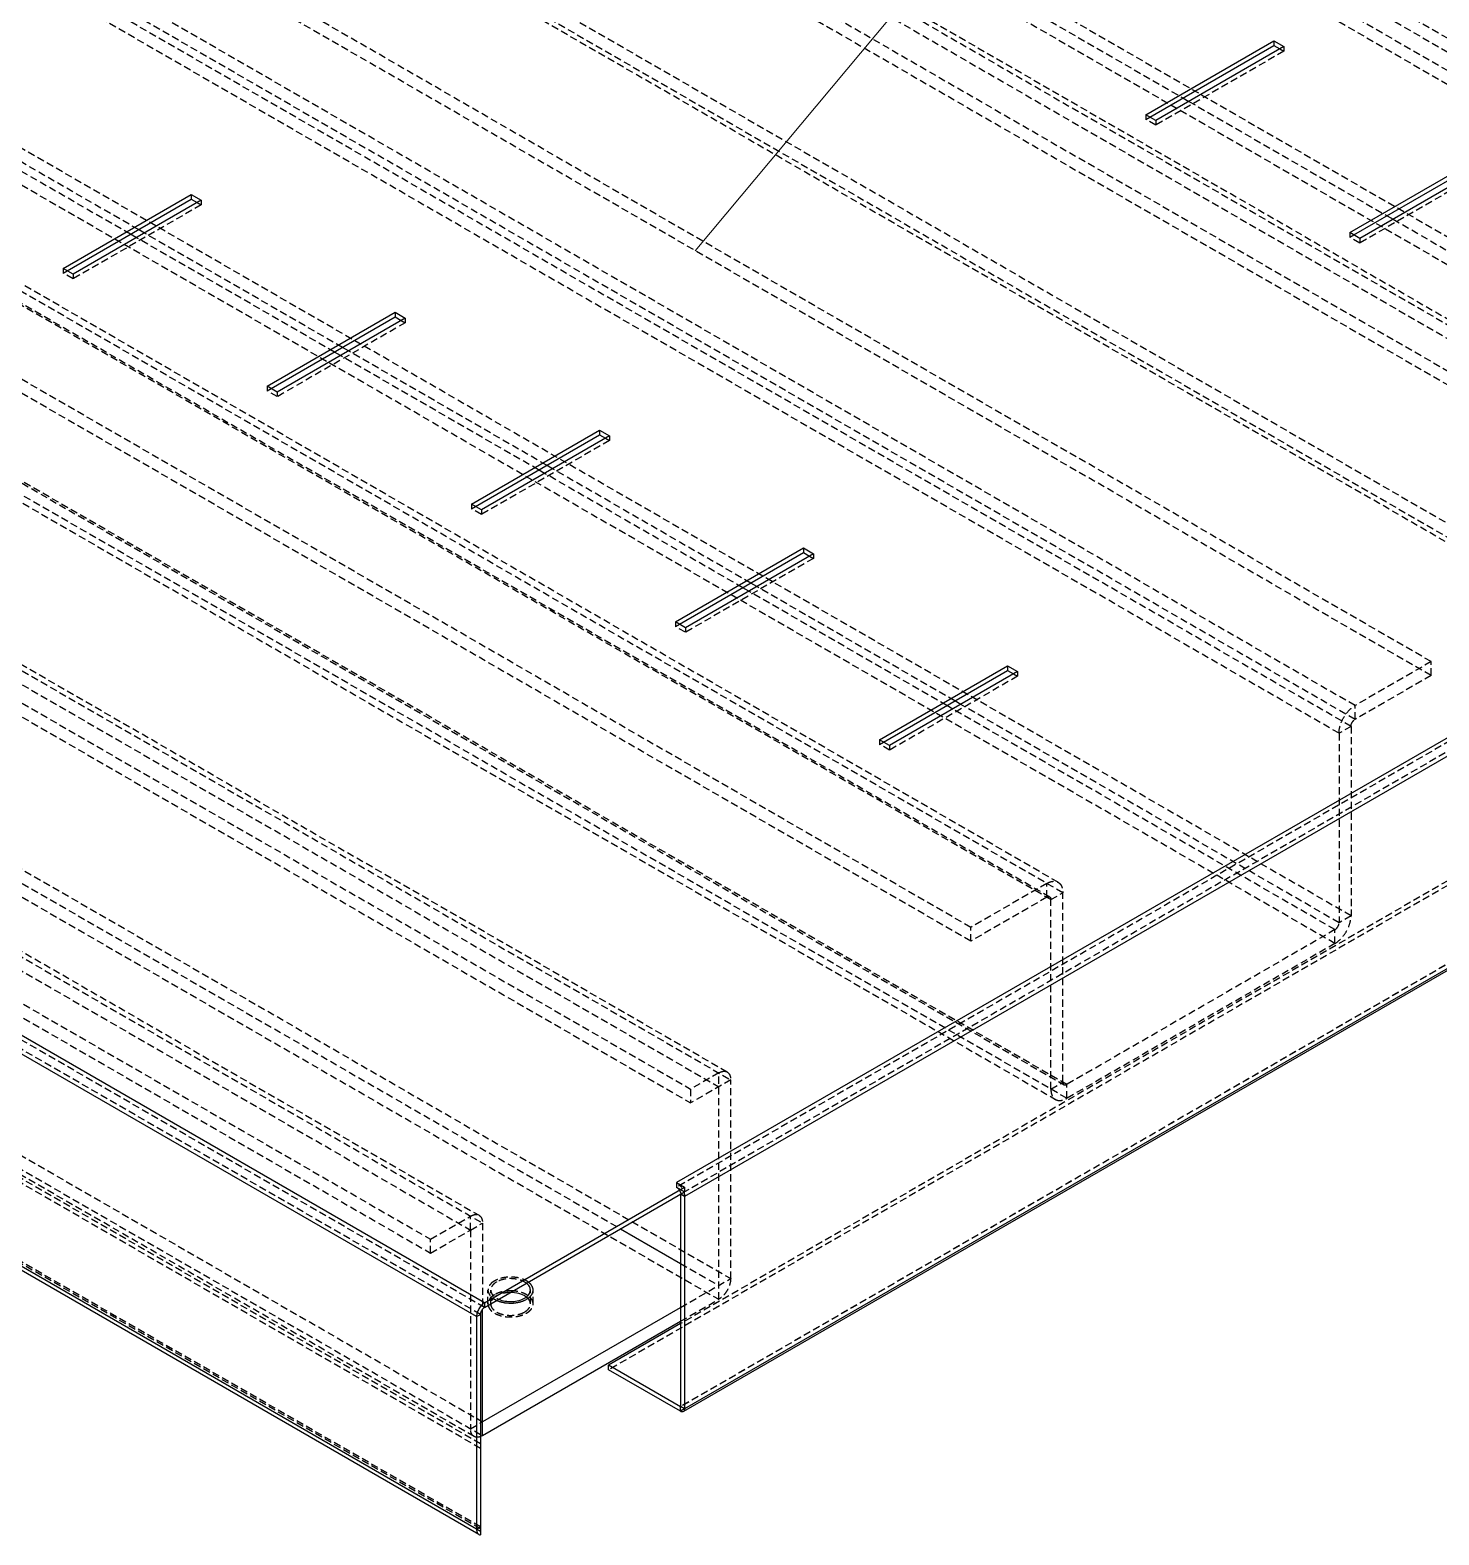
# Model space of a CAD drawing. Header units: millimetres. Extents: x 10653 to 40244, y 19163 to 29561.
# Drawn here: x 20471.8 to 20720.7, y 22932 to 23197.9 of the extents above; entities that cross this region are included whole.
import ezdxf

# ---------------------------------------------------------------- set-up
doc = ezdxf.new("R2010")
doc.units = ezdxf.units.MM
doc.linetypes.add('HIDDEN', pattern=[1.905, 1.27, -0.635])
doc.layers.add('02___PRT_ALL_AXES', color=7, linetype='Continuous')
doc.layers.add('DEFAULT_2', color=8, linetype='HIDDEN')
doc.layers.add('dim', color=2, linetype='Continuous', lineweight=9)

msp = doc.modelspace()

# ---------------------------------------------------------------- linework, layer by layer
at = {"color": 3, "linetype": 'Continuous'}
for p, q in [((20668.879, 23182.975), (20691.506, 23196.039)), ((20693.274, 23195.018), (20670.647, 23181.955)), ((20691.506, 23196.039), (20693.274, 23195.018)), ((20670.647, 23181.955), (20668.879, 23182.975)), ((20704.942, 23162.155), (20727.569, 23175.219)), ((20729.337, 23174.198), (20706.709, 23161.134)), ((20477.607, 23155.827), (20500.234, 23168.89)), ((20502.002, 23167.87), (20479.375, 23154.806)), ((20500.234, 23168.89), (20502.002, 23167.87)), ((20706.709, 23161.134), (20704.942, 23162.155)), ((20552.066, 22973.057), (20235.281, 23155.949)), ((20479.375, 23154.806), (20477.607, 23155.827)), ((20550.652, 22970.607), (20233.867, 23153.499)), ((20513.669, 23135.006), (20536.297, 23148.07)), ((20538.064, 23147.05), (20515.437, 23133.986)), ((20536.297, 23148.07), (20538.064, 23147.05)), ((20515.437, 23133.986), (20513.669, 23135.006)), ((20549.732, 23114.186), (20572.359, 23127.25)), ((20574.127, 23126.229), (20551.5, 23113.165)), ((20572.359, 23127.25), (20574.127, 23126.229)), ((20810.159, 23123.699), (20586.007, 22994.285)), ((20811.574, 23121.249), (20587.422, 22991.836)), ((20550.652, 22933.048), (20233.867, 23115.94)), ((20551.066, 22932.133), (20234.281, 23115.024)), ((20551.5, 23113.165), (20549.732, 23114.186)), ((20585.795, 23093.366), (20608.422, 23106.43)), ((20608.422, 23106.43), (20610.19, 23105.409)), ((20610.19, 23105.409), (20587.562, 23092.345)), ((20587.562, 23092.345), (20585.795, 23093.366)), ((20621.857, 23072.546), (20644.484, 23085.609)), ((20644.484, 23085.609), (20646.252, 23084.589)), ((20811.361, 23083.241), (20587.209, 22953.828)), ((20811.574, 23083.711), (20587.422, 22954.297)), ((20646.252, 23084.589), (20623.625, 23071.525)), ((20623.625, 23071.525), (20621.857, 23072.546)), ((20552.066, 22973.057), (20587.422, 22993.469)), ((20586.007, 22994.285), (20587.422, 22993.469)), ((20587.422, 22991.836), (20587.422, 22954.297)), ((20550.652, 22970.607), (20550.652, 22933.048)), ((20551.713, 22949.582), (20586.715, 22969.79)), ((20586.697, 22953.879), (20573.987, 22961.217))]:
    msp.add_line(p, q, dxfattribs=at)
at = {"color": 7, "linetype": 'Continuous'}
for p, q in [((20669.586, 23182.567), (20691.506, 23195.223)), ((20691.506, 23196.039), (20691.506, 23195.223)), ((20691.506, 23195.223), (20692.567, 23194.61)), ((20675.454, 23185.955), (20676.515, 23185.343)), ((20705.649, 23161.747), (20727.569, 23174.402)), ((20478.314, 23155.418), (20500.234, 23168.074)), ((20500.234, 23168.89), (20500.234, 23168.074)), ((20500.234, 23168.074), (20501.295, 23167.462)), ((20711.517, 23165.135), (20712.577, 23164.522)), ((20491.96, 23162.072), (20490.899, 23162.685)), ((20490.546, 23161.256), (20489.485, 23161.868)), ((20514.376, 23134.598), (20536.297, 23147.254)), ((20536.297, 23148.07), (20536.297, 23147.254)), ((20536.297, 23147.254), (20537.357, 23146.641)), ((20526.609, 23140.436), (20525.548, 23141.048)), ((20528.023, 23141.252), (20526.962, 23141.864)), ((20550.439, 23113.778), (20572.359, 23126.433)), ((20572.359, 23127.25), (20572.359, 23126.433)), ((20572.359, 23126.433), (20573.42, 23125.821)), ((20562.671, 23119.615), (20561.61, 23120.228)), ((20564.085, 23120.432), (20563.025, 23121.044)), ((20608.422, 23106.43), (20608.422, 23105.613)), ((20586.502, 23092.958), (20608.422, 23105.613)), ((20608.422, 23105.613), (20609.483, 23105.001)), ((20598.734, 23098.795), (20597.673, 23099.407)), ((20600.148, 23099.611), (20599.087, 23100.224)), ((20644.484, 23085.609), (20644.484, 23084.793)), ((20622.564, 23072.137), (20644.484, 23084.793)), ((20644.484, 23084.793), (20645.545, 23084.18)), ((20634.796, 23077.975), (20633.736, 23078.587)), ((20636.211, 23078.791), (20635.15, 23079.404)), ((20552.066, 22972.24), (20587.422, 22992.652)), ((20587.422, 22991.836), (20586.715, 22992.244)), ((20586.715, 22992.244), (20586.715, 22954.705)), ((20587.42, 22991.926), (20586.755, 22992.268)), ((20587.422, 22993.469), (20587.422, 22992.652)), ((20576.107, 22986.12), (20586.715, 22979.996)), ((20550.652, 22970.607), (20551.359, 22971.015)), ((20551.359, 22951.827), (20586.715, 22972.24)), ((20551.359, 22971.015), (20551.359, 22932.042)), ((20551.713, 22949.582), (20551.713, 22971.921)), ((20552.066, 22973.057), (20552.066, 22972.24)), ((20586.715, 22969.382), (20573.987, 22962.033)), ((20586.697, 22954.695), (20573.987, 22962.033)), ((20573.987, 22961.217), (20573.987, 22962.033)), ((20586.715, 22954.705), (20586.697, 22954.695)), ((20586.697, 22953.879), (20586.697, 22954.695)), ((20587.422, 22954.297), (20586.715, 22954.705)), ((20550.652, 22933.048), (20551.359, 22933.456))]:
    msp.add_line(p, q, dxfattribs=at)
at = {"color": 3, "linetype": 'Continuous'}
msp.add_arc((20585.459, 22991.835), 1.963, 0.01748, 2.6409, dxfattribs=at)
for points, knots in [([(20587.297, 22992.577), (20587.315, 22992.521), (20587.376, 22992.309), (20587.412, 22992.089), (20587.42, 22991.926)], [0, 0, 0, 0, 0.2621387, 1, 1, 1, 1]), ([(20552.066, 22973.057), (20551.866, 22972.941), (20551.486, 22972.621), (20551.042, 22972.015), (20550.739, 22971.328), (20550.652, 22970.839), (20550.652, 22970.607)], [0, 0, 0, 0, 0.2372239, 0.4999984, 0.7627738, 1, 1, 1, 1]), ([(20587.209, 22953.828), (20587.14, 22953.788), (20586.951, 22953.759), (20586.782, 22953.83), (20586.697, 22953.879)], [0, 0, 0, 0, 0.4492166, 1, 1, 1, 1]), ([(20587.422, 22954.297), (20587.422, 22954.199), (20587.398, 22954.017), (20587.278, 22953.868), (20587.209, 22953.828)], [0, 0, 0, 0, 0.5507849, 1, 1, 1, 1]), ([(20551.713, 22949.582), (20551.683, 22949.565), (20551.568, 22949.501), (20551.448, 22949.446), (20551.357, 22949.411)], [0, 0, 0, 0, 0.2581673, 1, 1, 1, 1]), ([(20550.652, 22933.048), (20550.652, 22932.857), (20550.693, 22932.576), (20550.877, 22932.274), (20551.001, 22932.17), (20551.067, 22932.132)], [0, 0, 0, 0, 0.547693, 0.7815772, 1, 1, 1, 1]), ([(20551.067, 22932.132), (20551.133, 22932.094), (20551.231, 22932.059), (20551.333, 22932.044), (20551.359, 22932.042)], [0, 0, 0, 0, 0.7425091, 1, 1, 1, 1])]:
    msp.add_open_spline(points, degree=3, knots=knots, dxfattribs=at)
at = {"color": 2, "linetype": 'Continuous'}
for points, knots in [([(20559.491, 22973.668), (20559.566, 22973.722), (20559.679, 22973.803), (20559.832, 22973.91), (20559.924, 22973.978), (20560.005, 22974.03), (20560.058, 22974.092), (20560.128, 22974.168), (20560.21, 22974.261), (20560.279, 22974.338), (20560.333, 22974.399), (20560.392, 22974.46), (20560.426, 22974.545), (20560.476, 22974.644), (20560.524, 22974.745), (20560.564, 22974.828), (20560.592, 22974.886), (20560.609, 22974.92), (20560.609, 22974.954), (20560.616, 22974.997), (20560.623, 22975.067), (20560.633, 22975.153), (20560.642, 22975.239), (20560.651, 22975.308), (20560.654, 22975.352), (20560.661, 22975.386), (20560.651, 22975.42), (20560.637, 22975.48), (20560.616, 22975.566), (20560.591, 22975.669), (20560.564, 22975.772), (20560.549, 22975.858), (20560.503, 22975.923), (20560.464, 22975.988), (20560.412, 22976.069), (20560.361, 22976.151), (20560.321, 22976.216), (20560.289, 22976.264), (20560.267, 22976.306), (20560.232, 22976.335), (20560.185, 22976.38), (20560.112, 22976.448), (20559.983, 22976.568), (20559.886, 22976.658), (20559.822, 22976.718)], [0, 0, 0, 0, 0.0625, 0.09375, 0.125, 0.140625, 0.15625, 0.1875, 0.21875, 0.25, 0.265625, 0.28125, 0.3125, 0.34375, 0.375, 0.40625, 0.421875, 0.4296875, 0.4375, 0.453125, 0.46875, 0.5, 0.53125, 0.546875, 0.5625, 0.5703125, 0.578125, 0.59375, 0.625, 0.65625, 0.6875, 0.71875, 0.734375, 0.75, 0.78125, 0.8125, 0.828125, 0.84375, 0.859375, 0.8671875, 0.875, 0.90625, 0.9375, 1, 1, 1, 1]), ([(20554.209, 22973.477), (20554.311, 22973.441), (20554.464, 22973.386), (20554.667, 22973.312), (20554.795, 22973.268), (20554.894, 22973.228), (20555.008, 22973.205), (20555.148, 22973.175), (20555.317, 22973.139), (20555.458, 22973.109), (20555.571, 22973.086), (20555.682, 22973.06), (20555.832, 22973.051), (20556.01, 22973.034), (20556.247, 22973.016), (20556.484, 22972.989), (20556.724, 22973.003), (20556.903, 22973.008), (20557.083, 22973.016), (20557.324, 22973.018), (20557.553, 22973.062), (20557.785, 22973.096), (20557.958, 22973.125), (20558.105, 22973.144), (20558.21, 22973.179), (20558.317, 22973.209), (20558.45, 22973.249), (20558.611, 22973.296), (20558.743, 22973.336), (20558.851, 22973.366), (20558.943, 22973.414), (20559.064, 22973.468), (20559.253, 22973.557), (20559.396, 22973.624), (20559.491, 22973.668)], [0, 0, 0, 0, 0.0625, 0.09375, 0.125, 0.140625, 0.15625, 0.1875, 0.21875, 0.25, 0.265625, 0.28125, 0.3125, 0.34375, 0.375, 0.4375, 0.46875, 0.5, 0.53125, 0.5625, 0.625, 0.65625, 0.6875, 0.71875, 0.734375, 0.75, 0.78125, 0.8125, 0.84375, 0.859375, 0.875, 0.90625, 0.9375, 1, 1, 1, 1])]:
    msp.add_open_spline(points, degree=3, knots=knots, dxfattribs=at)
at = {"color": 7, "linetype": 'Continuous'}
for points, knots in [([(20552.066, 22972.24), (20551.857, 22972.119), (20551.525, 22971.736), (20551.359, 22971.258), (20551.359, 22971.015)], [0, 0, 0, 0, 0.4999983, 1, 1, 1, 1]), ([(20586.708, 22954.693), (20586.706, 22954.693), (20586.702, 22954.693), (20586.699, 22954.694), (20586.697, 22954.695)], [0, 0, 0, 0, 0.459985, 1, 1, 1, 1]), ([(20586.715, 22954.705), (20586.715, 22954.703), (20586.714, 22954.698), (20586.71, 22954.694), (20586.708, 22954.693)], [0, 0, 0, 0, 0.5494181, 1, 1, 1, 1])]:
    msp.add_open_spline(points, degree=3, knots=knots, dxfattribs=at)
at = {"layer": '02___PRT_ALL_AXES', "color": 8, "linetype": 'HIDDEN'}
for p, q in [((20553.162, 22972.852), (20553.162, 22975.301)), ((20560.162, 22972.852), (20560.162, 22975.301))]:
    msp.add_line(p, q, dxfattribs=at)
at = {"layer": '02___PRT_ALL_AXES', "color": 3, "linetype": 'Continuous'}
msp.add_arc((20557.782, 22971.879), 2.756, 53.01938, 55.03857, dxfattribs=at)
at = {"layer": '02___PRT_ALL_AXES', "color": 8, "linetype": 'HIDDEN'}
for centre, radius, start, end in [((20558.186, 22972.355), 2.131, 43.97964, 45.71831), ((20554.329, 22972.852), 1.167, 178.9384, 179.99529)]:
    msp.add_arc(centre, radius, start, end, dxfattribs=at)
for points, knots in [([(20554.187, 22976.73), (20554.034, 22976.641), (20553.755, 22976.45), (20553.422, 22976.1), (20553.212, 22975.713), (20553.162, 22975.435), (20553.162, 22975.301)], [0, 0, 0, 0, 0.2898034, 0.5490453, 0.7822298, 1, 1, 1, 1]), ([(20559.466, 22976.511), (20559.134, 22976.767), (20558.295, 22977.154), (20556.906, 22977.375), (20555.477, 22977.264), (20554.573, 22976.953), (20554.187, 22976.73)], [0, 0, 0, 0, 0.2277958, 0.4901947, 0.7580323, 1, 1, 1, 1]), ([(20553.162, 22975.301), (20553.162, 22975.143), (20553.233, 22974.809), (20553.53, 22974.36), (20553.987, 22973.971), (20554.362, 22973.771), (20554.567, 22973.683)], [0, 0, 0, 0, 0.2101076, 0.4403455, 0.7027647, 1, 1, 1, 1]), ([(20554.187, 22974.281), (20554.036, 22974.193), (20553.76, 22974.004), (20553.43, 22973.659), (20553.218, 22973.279), (20553.165, 22973.005), (20553.163, 22972.873)], [0, 0, 0, 0, 0.2894451, 0.5487781, 0.7822494, 1, 1, 1, 1]), ([(20556.616, 22974.872), (20556.175, 22974.869), (20555.334, 22974.773), (20554.533, 22974.48), (20554.187, 22974.281)], [0, 0, 0, 0, 0.525554, 1, 1, 1, 1]), ([(20559.674, 22973.881), (20559.656, 22973.898), (20559.582, 22973.969), (20559.502, 22974.034), (20559.44, 22974.081)], [0, 0, 0, 0, 0.2436951, 1, 1, 1, 1]), ([(20560.162, 22972.851), (20560.162, 22973.025), (20560.076, 22973.394), (20559.854, 22973.696), (20559.72, 22973.835)], [0, 0, 0, 0, 0.4734355, 1, 1, 1, 1]), ([(20553.162, 22972.852), (20553.162, 22972.65), (20553.284, 22972.213), (20553.76, 22971.672), (20554.463, 22971.243), (20555.34, 22970.95), (20556.324, 22970.812), (20557.335, 22970.84), (20558.291, 22971.031), (20558.878, 22971.273), (20559.137, 22971.423)], [0, 0, 0, 0, 0.0869325, 0.1864008, 0.3037901, 0.4376061, 0.5821105, 0.7294286, 0.8711741, 1, 1, 1, 1]), ([(20559.137, 22971.423), (20559.291, 22971.512), (20559.569, 22971.703), (20559.902, 22972.053), (20560.113, 22972.44), (20560.162, 22972.718), (20560.162, 22972.851)], [0, 0, 0, 0, 0.2898034, 0.5490453, 0.7822298, 1, 1, 1, 1])]:
    msp.add_open_spline(points, degree=3, knots=knots, dxfattribs=at)
at = {"layer": '02___PRT_ALL_AXES', "color": 7, "linetype": 'Continuous'}
for points, knots in [([(20560.162, 22975.301), (20560.162, 22975.522), (20560.014, 22976.003), (20559.67, 22976.354), (20559.466, 22976.511)], [0, 0, 0, 0, 0.4617, 1, 1, 1, 1]), ([(20554.567, 22973.683), (20554.921, 22973.53), (20555.699, 22973.316), (20556.908, 22973.245), (20558.088, 22973.411), (20558.82, 22973.689), (20559.137, 22973.872)], [0, 0, 0, 0, 0.2455542, 0.5083038, 0.7666038, 1, 1, 1, 1]), ([(20559.137, 22973.872), (20559.291, 22973.961), (20559.569, 22974.153), (20559.902, 22974.503), (20560.113, 22974.89), (20560.162, 22975.168), (20560.162, 22975.301)], [0, 0, 0, 0, 0.2898034, 0.5490453, 0.7822298, 1, 1, 1, 1])]:
    msp.add_open_spline(points, degree=3, knots=knots, dxfattribs=at)
at = {"layer": '02___PRT_ALL_AXES', "color": 3, "linetype": 'Continuous'}
msp.add_open_spline([(20559.362, 22974.138), (20558.994, 22974.395), (20558.087, 22974.766), (20557.126, 22974.876), (20556.616, 22974.872)], degree=3, knots=[0, 0, 0, 0, 0.4679624, 1, 1, 1, 1], dxfattribs=at)
at = {"layer": 'DEFAULT_2', "color": 8, "linetype": 'HIDDEN'}
for p, q in [((20529.79, 23307.611), (20818.291, 23141.049)), ((20524.84, 23304.754), (20811.22, 23139.416)), ((20529.79, 23305.162), (20816.17, 23139.824)), ((20524.84, 23302.304), (20811.22, 23136.967)), ((20485.95, 23282.3), (20774.45, 23115.738)), ((20487.45, 23282.449), (20773.829, 23117.111)), ((20485.95, 23279.851), (20772.329, 23114.513)), ((20478.879, 23278.218), (20765.258, 23112.88)), ((20478.879, 23275.768), (20765.258, 23110.431)), ((20531.911, 23271.277), (20818.291, 23105.939)), ((20529.79, 23267.603), (20816.17, 23102.265)), ((20719.296, 23086.344), (20432.917, 23251.682)), ((20719.296, 23083.895), (20432.917, 23249.232)), ((20485.95, 23244.741), (20774.45, 23078.179)), ((20488.071, 23245.966), (20774.45, 23080.628)), ((20705.861, 23078.588), (20419.482, 23243.925)), ((20772.95, 23078.03), (20486.571, 23243.368)), ((20705.154, 23074.913), (20418.775, 23240.251)), ((20705.861, 23076.138), (20419.482, 23241.476)), ((20703.033, 23073.689), (20416.654, 23239.026)), ((20654.243, 23045.52), (20365.035, 23212.49)), ((20651.914, 23044.753), (20365.535, 23210.09)), ((20653.414, 23047.351), (20367.035, 23212.689)), ((20652.121, 23044.295), (20365.035, 23210.041)), ((20705.154, 23041.437), (20418.775, 23206.774)), ((20640.452, 23206.163), (20675.454, 23185.955)), ((20637.979, 23039.396), (20351.6, 23204.734)), ((20637.979, 23036.947), (20351.6, 23202.284)), ((20702.326, 23036.538), (20415.946, 23201.875)), ((20693.274, 23194.202), (20670.647, 23181.138)), ((20692.567, 23194.61), (20693.274, 23194.202)), ((20693.274, 23195.018), (20693.274, 23194.202)), ((20676.515, 23185.343), (20711.517, 23165.135)), ((20489.485, 23161.868), (20454.483, 23182.076)), ((20490.899, 23162.685), (20455.898, 23182.893)), ((20668.879, 23182.975), (20668.879, 23182.159)), ((20668.879, 23182.159), (20669.586, 23182.567)), ((20670.647, 23181.138), (20668.879, 23182.159)), ((20670.647, 23181.955), (20670.647, 23181.138)), ((20307.052, 23179.014), (20595.553, 23012.452)), ((20594.932, 23013.825), (20308.552, 23179.163)), ((20302.103, 23176.157), (20588.482, 23010.819)), ((20307.052, 23176.565), (20593.432, 23011.227)), ((20654.95, 23009.186), (20365.742, 23176.156)), ((20654.95, 23011.635), (20367.863, 23177.381)), ((20368.07, 23176.923), (20654.45, 23011.585)), ((20302.103, 23173.707), (20588.482, 23008.37)), ((20366.571, 23174.325), (20652.95, 23008.987)), ((20729.337, 23173.382), (20706.709, 23160.318)), ((20502.002, 23167.87), (20502.002, 23167.053)), ((20502.002, 23167.053), (20479.375, 23153.99)), ((20501.295, 23167.462), (20502.002, 23167.053)), ((20712.577, 23164.522), (20747.579, 23144.314)), ((20525.548, 23141.048), (20490.546, 23161.256)), ((20526.962, 23141.864), (20491.96, 23162.072)), ((20704.942, 23162.155), (20704.942, 23161.338)), ((20704.942, 23161.338), (20705.649, 23161.747)), ((20706.709, 23160.318), (20704.942, 23161.338)), ((20706.709, 23161.134), (20706.709, 23160.318)), ((20552.066, 22972.24), (20235.281, 23155.132)), ((20477.607, 23155.827), (20477.607, 23155.01)), ((20477.607, 23155.01), (20478.314, 23155.418)), ((20479.375, 23153.99), (20477.607, 23155.01)), ((20479.375, 23154.806), (20479.375, 23153.99)), ((20551.359, 22971.015), (20234.574, 23153.907)), ((20263.212, 23153.703), (20551.713, 22987.141)), ((20264.712, 23153.852), (20551.091, 22988.514)), ((20256.141, 23149.621), (20542.52, 22984.283)), ((20263.212, 23151.254), (20549.591, 22985.916)), ((20256.141, 23147.171), (20542.52, 22981.834)), ((20537.357, 23146.641), (20538.064, 23146.233)), ((20538.064, 23147.05), (20538.064, 23146.233)), ((20538.064, 23146.233), (20515.437, 23133.169)), ((20307.052, 23141.455), (20576.107, 22986.12)), ((20309.174, 23142.68), (20595.553, 22977.343)), ((20563.025, 23121.044), (20528.023, 23141.252)), ((20307.052, 23139.006), (20593.432, 22973.668)), ((20561.61, 23120.228), (20526.609, 23140.436)), ((20513.669, 23135.006), (20513.669, 23134.19)), ((20513.669, 23134.19), (20514.376, 23134.598)), ((20515.437, 23133.169), (20513.669, 23134.19)), ((20515.437, 23133.986), (20515.437, 23133.169)), ((20574.127, 23125.413), (20551.5, 23112.349)), ((20573.42, 23125.821), (20574.127, 23125.413)), ((20574.127, 23126.229), (20574.127, 23125.413)), ((20810.159, 23122.882), (20586.007, 22993.469)), ((20599.087, 23100.224), (20564.085, 23120.432)), ((20810.866, 23121.658), (20587.422, 22992.652)), ((20265.333, 23117.369), (20551.713, 22952.031)), ((20597.673, 23099.407), (20562.671, 23119.615)), ((20551.359, 22933.456), (20234.574, 23116.348)), ((20551.357, 22933.119), (20234.781, 23115.89)), ((20551.359, 22948.153), (20261.444, 23115.532)), ((20551.359, 22947.337), (20261.444, 23114.715)), ((20263.212, 23116.144), (20551.713, 22949.582)), ((20550.213, 22949.433), (20263.833, 23114.771)), ((20549.732, 23114.186), (20549.732, 23113.37)), ((20549.732, 23113.37), (20550.439, 23113.778)), ((20551.5, 23112.349), (20549.732, 23113.37)), ((20551.5, 23113.165), (20551.5, 23112.349)), ((20610.19, 23104.593), (20587.562, 23091.529)), ((20609.483, 23105.001), (20610.19, 23104.593)), ((20610.19, 23105.409), (20610.19, 23104.593)), ((20633.736, 23078.587), (20598.734, 23098.795)), ((20635.15, 23079.404), (20600.148, 23099.611)), ((20585.795, 23093.366), (20585.795, 23092.549)), ((20798.138, 23090.63), (20573.987, 22961.217)), ((20585.795, 23092.549), (20586.502, 23092.958)), ((20587.562, 23091.529), (20585.795, 23092.549)), ((20798.138, 23091.447), (20586.715, 22969.382)), ((20587.562, 23092.345), (20587.562, 23091.529)), ((20719.296, 23086.344), (20705.861, 23078.588)), ((20719.296, 23083.895), (20719.296, 23086.344)), ((20810.861, 23084.107), (20586.709, 22954.694)), ((20810.866, 23084.119), (20586.715, 22954.705)), ((20646.252, 23083.772), (20623.625, 23070.708)), ((20645.545, 23084.18), (20646.252, 23083.772)), ((20646.252, 23084.589), (20646.252, 23083.772)), ((20719.296, 23083.895), (20705.861, 23076.138)), ((20702.326, 23038.987), (20634.796, 23077.975)), ((20703.033, 23040.212), (20636.211, 23078.791)), ((20705.861, 23076.138), (20705.861, 23078.588)), ((20705.154, 23074.913), (20703.033, 23073.689)), ((20705.154, 23074.913), (20705.154, 23041.437)), ((20621.857, 23072.546), (20621.857, 23071.729)), ((20621.857, 23071.729), (20622.564, 23072.137)), ((20703.033, 23073.689), (20703.033, 23040.212)), ((20623.625, 23070.708), (20621.857, 23071.729)), ((20623.625, 23071.525), (20623.625, 23070.708)), ((20651.414, 23047.153), (20637.979, 23039.396)), ((20651.414, 23044.703), (20651.414, 23047.153)), ((20652.121, 23044.295), (20654.243, 23045.52)), ((20654.243, 23012.043), (20654.243, 23045.52)), ((20651.414, 23044.703), (20637.979, 23036.947)), ((20652.121, 23010.819), (20652.121, 23044.295)), ((20705.154, 23041.437), (20703.033, 23040.212)), ((20637.979, 23036.947), (20637.979, 23039.396)), ((20702.326, 23038.987), (20654.95, 23011.635)), ((20702.326, 23036.538), (20702.326, 23038.987)), ((20702.326, 23036.538), (20654.95, 23009.186)), ((20593.432, 23013.677), (20588.482, 23010.819)), ((20593.432, 22973.668), (20593.432, 23013.677)), ((20595.553, 23012.452), (20588.482, 23008.37)), ((20588.482, 23010.819), (20588.482, 23008.37)), ((20595.553, 22977.343), (20595.553, 23012.452)), ((20652.121, 23010.819), (20654.243, 23012.043)), ((20654.95, 23009.186), (20654.95, 23011.635)), ((20586.007, 22994.285), (20586.007, 22993.469)), ((20586.007, 22993.469), (20587.422, 22992.652)), ((20586.755, 22992.268), (20586.713, 22992.289)), ((20542.52, 22984.283), (20549.591, 22988.366)), ((20549.591, 22985.916), (20549.591, 22988.366)), ((20549.591, 22985.916), (20551.713, 22987.141)), ((20551.713, 22987.141), (20551.713, 22971.921)), ((20542.52, 22981.834), (20549.591, 22985.916)), ((20542.52, 22981.834), (20542.52, 22984.283)), ((20549.591, 22985.916), (20549.591, 22950.807)), ((20586.715, 22979.996), (20593.432, 22976.118)), ((20586.715, 22972.24), (20595.553, 22977.343)), ((20552.662, 22972.852), (20552.662, 22975.301)), ((20560.662, 22972.852), (20560.662, 22975.301)), ((20586.715, 22969.79), (20593.432, 22973.668)), ((20587.422, 22954.297), (20586.697, 22953.879)), ((20549.591, 22950.807), (20551.359, 22951.827)), ((20551.359, 22932.64), (20550.652, 22933.048))]:
    msp.add_line(p, q, dxfattribs=at)
for centre, radius, start, end in [((20585.733, 22992.244), 0.981, 0.01748, 2.6409), ((20584.325, 22991.632), 3.119, 18.31856, 19.93526), ((20584.384, 22991.651), 3.057, 17.62263, 18.31571)]:
    msp.add_arc(centre, radius, start, end, dxfattribs=at)
for points, knots in [([(20703.033, 23073.689), (20703.033, 23074.152), (20703.207, 23075.13), (20703.813, 23076.504), (20704.7, 23077.716), (20705.46, 23078.356), (20705.861, 23078.588)], [0, 0, 0, 0, 0.2372262, 0.5000016, 0.7627761, 1, 1, 1, 1]), ([(20705.154, 23074.913), (20705.154, 23075.156), (20705.32, 23075.634), (20705.652, 23076.017), (20705.861, 23076.138)], [0, 0, 0, 0, 0.5000017, 1, 1, 1, 1]), ([(20651.414, 23047.153), (20651.59, 23047.254), (20651.939, 23047.42), (20652.476, 23047.55), (20652.979, 23047.537), (20653.282, 23047.427), (20653.414, 23047.351)], [0, 0, 0, 0, 0.2897714, 0.5490631, 0.7822224, 1, 1, 1, 1]), ([(20653.414, 23047.351), (20653.546, 23047.275), (20653.793, 23047.067), (20654.056, 23046.638), (20654.212, 23046.108), (20654.243, 23045.723), (20654.243, 23045.52)], [0, 0, 0, 0, 0.2177762, 0.4509349, 0.7102272, 1, 1, 1, 1]), ([(20651.414, 23044.703), (20651.497, 23044.751), (20651.662, 23044.82), (20651.847, 23044.792), (20651.914, 23044.753)], [0, 0, 0, 0, 0.5508239, 1, 1, 1, 1]), ([(20651.914, 23044.753), (20651.982, 23044.714), (20652.098, 23044.568), (20652.121, 23044.391), (20652.121, 23044.295)], [0, 0, 0, 0, 0.4491739, 1, 1, 1, 1]), ([(20702.326, 23036.538), (20702.727, 23036.77), (20703.487, 23037.409), (20704.374, 23038.621), (20704.98, 23039.995), (20705.154, 23040.973), (20705.154, 23041.437)], [0, 0, 0, 0, 0.2372239, 0.4999984, 0.7627738, 1, 1, 1, 1]), ([(20702.326, 23038.987), (20702.536, 23039.109), (20702.867, 23039.491), (20703.033, 23039.97), (20703.033, 23040.212)], [0, 0, 0, 0, 0.4999983, 1, 1, 1, 1]), ([(20593.432, 23013.677), (20593.564, 23013.753), (20593.825, 23013.877), (20594.228, 23013.975), (20594.606, 23013.965), (20594.833, 23013.883), (20594.932, 23013.825)], [0, 0, 0, 0, 0.2896998, 0.5490836, 0.7822135, 1, 1, 1, 1]), ([(20594.932, 23013.825), (20595.031, 23013.768), (20595.216, 23013.613), (20595.413, 23013.29), (20595.53, 23012.893), (20595.553, 23012.604), (20595.553, 23012.452)], [0, 0, 0, 0, 0.217785, 0.4509144, 0.7102987, 1, 1, 1, 1]), ([(20652.121, 23010.819), (20652.121, 23010.616), (20652.152, 23010.23), (20652.308, 23009.701), (20652.571, 23009.271), (20652.818, 23009.064), (20652.95, 23008.987)], [0, 0, 0, 0, 0.2897728, 0.5490651, 0.7822238, 1, 1, 1, 1]), ([(20654.243, 23012.043), (20654.243, 23011.948), (20654.266, 23011.77), (20654.382, 23011.624), (20654.45, 23011.585)], [0, 0, 0, 0, 0.5507654, 1, 1, 1, 1]), ([(20654.45, 23011.585), (20654.517, 23011.547), (20654.702, 23011.519), (20654.867, 23011.587), (20654.95, 23011.635)], [0, 0, 0, 0, 0.4492368, 1, 1, 1, 1]), ([(20652.95, 23008.987), (20653.082, 23008.911), (20653.385, 23008.801), (20653.889, 23008.788), (20654.425, 23008.918), (20654.774, 23009.084), (20654.95, 23009.186)], [0, 0, 0, 0, 0.2177776, 0.4509369, 0.7102286, 1, 1, 1, 1]), ([(20586.007, 22994.285), (20586.29, 22994.122), (20586.798, 22993.637), (20587.136, 22993.03), (20587.257, 22992.695)], [0, 0, 0, 0, 0.47807, 1, 1, 1, 1]), ([(20586.007, 22993.469), (20586.21, 22993.352), (20586.535, 22992.984), (20586.703, 22992.526), (20586.713, 22992.289)], [0, 0, 0, 0, 0.4965761, 1, 1, 1, 1]), ([(20549.591, 22988.366), (20549.722, 22988.441), (20549.984, 22988.565), (20550.386, 22988.662), (20550.765, 22988.655), (20550.993, 22988.572), (20551.092, 22988.515)], [0, 0, 0, 0, 0.2881159, 0.5482209, 0.782232, 1, 1, 1, 1]), ([(20551.092, 22988.515), (20551.191, 22988.458), (20551.376, 22988.302), (20551.572, 22987.978), (20551.689, 22987.581), (20551.713, 22987.292), (20551.713, 22987.141)], [0, 0, 0, 0, 0.2177665, 0.4517769, 0.7118826, 1, 1, 1, 1]), ([(20553.834, 22976.934), (20553.79, 22976.903), (20553.702, 22976.84), (20553.571, 22976.747), (20553.461, 22976.668), (20553.384, 22976.614), (20553.341, 22976.582), (20553.305, 22976.56), (20553.284, 22976.531), (20553.251, 22976.495), (20553.196, 22976.431), (20553.115, 22976.34), (20553.036, 22976.249), (20552.979, 22976.185), (20552.948, 22976.148), (20552.92, 22976.122), (20552.91, 22976.091), (20552.891, 22976.052), (20552.86, 22975.983), (20552.815, 22975.884), (20552.771, 22975.785), (20552.738, 22975.716), (20552.722, 22975.676), (20552.704, 22975.647), (20552.706, 22975.616), (20552.701, 22975.576), (20552.697, 22975.506), (20552.688, 22975.405), (20552.681, 22975.305), (20552.674, 22975.235), (20552.673, 22975.194), (20552.666, 22975.164), (20552.679, 22975.134), (20552.689, 22975.094), (20552.711, 22975.023), (20552.739, 22974.922), (20552.769, 22974.821), (20552.789, 22974.751), (20552.802, 22974.711), (20552.807, 22974.68), (20552.83, 22974.652), (20552.855, 22974.614), (20552.902, 22974.547), (20552.967, 22974.452), (20553.033, 22974.357), (20553.078, 22974.291), (20553.105, 22974.253), (20553.121, 22974.223), (20553.154, 22974.199), (20553.193, 22974.165), (20553.263, 22974.105), (20553.361, 22974.02), (20553.46, 22973.936), (20553.529, 22973.876), (20553.569, 22973.843), (20553.596, 22973.816), (20553.637, 22973.796), (20553.687, 22973.767), (20553.777, 22973.718), (20553.904, 22973.647), (20554.056, 22973.562), (20554.158, 22973.505), (20554.209, 22973.477)], [0, 0, 0, 0, 0.03125, 0.0625, 0.09375, 0.109375, 0.1171875, 0.125, 0.1328125, 0.140625, 0.15625, 0.1875, 0.21875, 0.234375, 0.2421875, 0.25, 0.2578125, 0.265625, 0.28125, 0.3125, 0.34375, 0.359375, 0.3671875, 0.375, 0.3828125, 0.390625, 0.40625, 0.4375, 0.46875, 0.484375, 0.4921875, 0.5, 0.5078125, 0.515625, 0.53125, 0.5625, 0.59375, 0.609375, 0.6171875, 0.625, 0.6328125, 0.640625, 0.65625, 0.6875, 0.71875, 0.734375, 0.7421875, 0.75, 0.7578125, 0.765625, 0.78125, 0.8125, 0.84375, 0.859375, 0.8671875, 0.875, 0.8828125, 0.890625, 0.90625, 0.9375, 0.96875, 1, 1, 1, 1]), ([(20559.822, 22976.718), (20559.725, 22976.776), (20559.581, 22976.863), (20559.411, 22976.964), (20559.327, 22977.015), (20559.278, 22977.044), (20559.245, 22977.067), (20559.198, 22977.083), (20559.14, 22977.106), (20559.037, 22977.146), (20558.89, 22977.203), (20558.744, 22977.261), (20558.626, 22977.306), (20558.541, 22977.344), (20558.439, 22977.363), (20558.309, 22977.395), (20558.144, 22977.432), (20557.98, 22977.471), (20557.848, 22977.5), (20557.751, 22977.527), (20557.646, 22977.533), (20557.509, 22977.548), (20557.337, 22977.564), (20557.166, 22977.582), (20557.028, 22977.594), (20556.926, 22977.609), (20556.819, 22977.602), (20556.678, 22977.6), (20556.501, 22977.595), (20556.324, 22977.592), (20556.182, 22977.587), (20556.075, 22977.589), (20555.973, 22977.569), (20555.836, 22977.55), (20555.665, 22977.524), (20555.493, 22977.499), (20555.357, 22977.477), (20555.251, 22977.466), (20555.159, 22977.434), (20555.031, 22977.399), (20554.873, 22977.352), (20554.715, 22977.306), (20554.604, 22977.274), (20554.542, 22977.255), (20554.492, 22977.243), (20554.453, 22977.222), (20554.397, 22977.197), (20554.301, 22977.152), (20554.109, 22977.062), (20553.944, 22976.985), (20553.834, 22976.934)], [0, 0, 0, 0, 0.0625, 0.09375, 0.109375, 0.1171875, 0.125, 0.1328125, 0.140625, 0.15625, 0.1875, 0.21875, 0.234375, 0.25, 0.265625, 0.28125, 0.3125, 0.34375, 0.359375, 0.375, 0.390625, 0.40625, 0.4375, 0.46875, 0.484375, 0.5, 0.515625, 0.53125, 0.5625, 0.59375, 0.609375, 0.625, 0.640625, 0.65625, 0.6875, 0.71875, 0.734375, 0.75, 0.765625, 0.78125, 0.8125, 0.84375, 0.859375, 0.8671875, 0.875, 0.8828125, 0.890625, 0.90625, 0.9375, 1, 1, 1, 1]), ([(20595.553, 22977.343), (20595.553, 22976.995), (20595.423, 22976.261), (20594.968, 22975.231), (20594.303, 22974.322), (20593.733, 22973.842), (20593.432, 22973.668)], [0, 0, 0, 0, 0.2372386, 0.5000016, 0.7627638, 1, 1, 1, 1]), ([(20553.834, 22974.485), (20553.786, 22974.453), (20553.69, 22974.389), (20553.571, 22974.308), (20553.486, 22974.253), (20553.44, 22974.22), (20553.382, 22974.164), (20553.29, 22974.083), (20553.202, 22973.999), (20553.139, 22973.945), (20553.107, 22973.906), (20553.056, 22973.837), (20552.995, 22973.758), (20552.942, 22973.688), (20552.913, 22973.648), (20552.887, 22973.619), (20552.876, 22973.588), (20552.855, 22973.547), (20552.822, 22973.476), (20552.784, 22973.394), (20552.749, 22973.323), (20552.732, 22973.282), (20552.722, 22973.217), (20552.699, 22973.121), (20552.683, 22973.024), (20552.667, 22972.959), (20552.667, 22972.916), (20552.673, 22972.839), (20552.678, 22972.73), (20552.684, 22972.642), (20552.686, 22972.599)], [0, 0, 0, 0, 0.0625, 0.125, 0.15625, 0.171875, 0.1875, 0.25, 0.3125, 0.328125, 0.34375, 0.375, 0.4375, 0.46875, 0.484375, 0.5, 0.515625, 0.53125, 0.5625, 0.625, 0.65625, 0.671875, 0.6875, 0.75, 0.8125, 0.828125, 0.84375, 0.875, 0.9375, 1, 1, 1, 1]), ([(20557.101, 22975.147), (20556.954, 22975.15), (20556.771, 22975.152), (20556.552, 22975.16), (20556.404, 22975.153), (20556.217, 22975.14), (20556.031, 22975.129), (20555.882, 22975.117), (20555.738, 22975.092), (20555.593, 22975.071), (20555.449, 22975.047), (20555.338, 22975.034), (20555.24, 22975.005), (20555.104, 22974.973), (20554.971, 22974.937), (20554.835, 22974.906), (20554.707, 22974.863), (20554.549, 22974.804), (20554.388, 22974.748), (20554.264, 22974.7), (20554.151, 22974.641), (20554.006, 22974.57), (20553.891, 22974.513), (20553.834, 22974.485)], [0, 0, 0, 0, 0.125, 0.15625, 0.1875, 0.25, 0.3125, 0.34375, 0.375, 0.4375, 0.46875, 0.5, 0.53125, 0.5625, 0.625, 0.65625, 0.6875, 0.75, 0.8125, 0.84375, 0.875, 0.9375, 1, 1, 1, 1]), ([(20559.723, 22974.338), (20559.636, 22974.391), (20559.526, 22974.455), (20559.399, 22974.536), (20559.304, 22974.583), (20559.181, 22974.639), (20559.06, 22974.697), (20558.961, 22974.742), (20558.849, 22974.78), (20558.74, 22974.82), (20558.63, 22974.858), (20558.549, 22974.89), (20558.462, 22974.91), (20558.348, 22974.941), (20558.233, 22974.97), (20558.12, 22975.002), (20558.001, 22975.026), (20557.851, 22975.052), (20557.702, 22975.08), (20557.58, 22975.099), (20557.387, 22975.117), (20557.228, 22975.134), (20557.101, 22975.147)], [0, 0, 0, 0, 0.125, 0.15625, 0.1875, 0.25, 0.3125, 0.34375, 0.375, 0.4375, 0.46875, 0.5, 0.53125, 0.5625, 0.625, 0.65625, 0.6875, 0.75, 0.8125, 0.84375, 0.875, 1, 1, 1, 1]), ([(20559.491, 22971.219), (20559.568, 22971.273), (20559.682, 22971.356), (20559.837, 22971.465), (20559.93, 22971.534), (20560.012, 22971.587), (20560.066, 22971.651), (20560.138, 22971.731), (20560.221, 22971.827), (20560.292, 22971.906), (20560.347, 22971.97), (20560.408, 22972.033), (20560.44, 22972.121), (20560.49, 22972.224), (20560.536, 22972.328), (20560.576, 22972.415), (20560.603, 22972.476), (20560.62, 22972.51), (20560.619, 22972.546), (20560.624, 22972.591), (20560.629, 22972.662), (20560.636, 22972.752), (20560.642, 22972.841), (20560.648, 22972.912), (20560.65, 22972.957), (20560.656, 22972.993), (20560.645, 22973.028), (20560.628, 22973.088), (20560.602, 22973.175), (20560.572, 22973.279), (20560.539, 22973.383), (20560.521, 22973.471), (20560.47, 22973.537), (20560.425, 22973.603), (20560.368, 22973.686), (20560.31, 22973.77), (20560.265, 22973.836), (20560.229, 22973.886), (20560.204, 22973.928), (20560.167, 22973.957), (20560.115, 22974.003), (20560.036, 22974.07), (20559.897, 22974.189), (20559.793, 22974.279), (20559.723, 22974.338)], [0, 0, 0, 0, 0.0625, 0.09375, 0.125, 0.140625, 0.15625, 0.1875, 0.21875, 0.25, 0.265625, 0.28125, 0.3125, 0.34375, 0.375, 0.40625, 0.421875, 0.4296875, 0.4375, 0.453125, 0.46875, 0.5, 0.53125, 0.546875, 0.5625, 0.5703125, 0.578125, 0.59375, 0.625, 0.65625, 0.6875, 0.71875, 0.734375, 0.75, 0.78125, 0.8125, 0.828125, 0.84375, 0.859375, 0.8671875, 0.875, 0.90625, 0.9375, 1, 1, 1, 1]), ([(20552.686, 22972.599), (20552.706, 22972.546), (20552.745, 22972.442), (20552.793, 22972.311), (20552.833, 22972.206), (20552.854, 22972.141), (20552.895, 22972.091), (20552.932, 22972.041), (20552.999, 22971.954), (20553.096, 22971.83), (20553.185, 22971.704), (20553.298, 22971.619), (20553.405, 22971.531), (20553.512, 22971.444), (20553.608, 22971.369), (20553.659, 22971.324), (20553.732, 22971.289), (20553.817, 22971.242), (20553.956, 22971.168), (20554.095, 22971.096), (20554.229, 22971.018), (20554.346, 22970.975), (20554.466, 22970.934), (20554.624, 22970.878), (20554.763, 22970.829), (20554.883, 22970.789), (20554.94, 22970.766), (20555.007, 22970.753), (20555.14, 22970.726), (20555.34, 22970.684), (20555.563, 22970.642), (20555.717, 22970.605), (20555.81, 22970.6), (20555.947, 22970.589), (20556.108, 22970.576), (20556.291, 22970.563), (20556.566, 22970.537), (20556.85, 22970.558), (20557.132, 22970.567), (20557.249, 22970.574), (20557.344, 22970.574), (20557.432, 22970.591), (20557.589, 22970.615), (20557.767, 22970.644), (20557.945, 22970.674), (20558.126, 22970.699), (20558.333, 22970.765), (20558.542, 22970.827), (20558.689, 22970.871), (20558.772, 22970.896), (20558.858, 22970.919), (20558.946, 22970.964), (20559.092, 22971.031), (20559.273, 22971.117), (20559.418, 22971.185), (20559.491, 22971.219)], [0, 0, 0, 0, 0.03125, 0.0625, 0.078125, 0.09375, 0.1015625, 0.109375, 0.125, 0.15625, 0.1875, 0.203125, 0.21875, 0.25, 0.265625, 0.2734375, 0.28125, 0.296875, 0.3125, 0.34375, 0.359375, 0.375, 0.390625, 0.40625, 0.4375, 0.4453125, 0.453125, 0.4609375, 0.46875, 0.5, 0.53125, 0.546875, 0.5546875, 0.5625, 0.59375, 0.609375, 0.625, 0.6875, 0.703125, 0.71875, 0.7265625, 0.734375, 0.75, 0.78125, 0.796875, 0.8125, 0.84375, 0.875, 0.890625, 0.8984375, 0.90625, 0.921875, 0.9375, 0.96875, 1, 1, 1, 1]), ([(20550.213, 22949.433), (20550.114, 22949.49), (20549.929, 22949.646), (20549.732, 22949.968), (20549.614, 22950.366), (20549.591, 22950.655), (20549.591, 22950.807)], [0, 0, 0, 0, 0.217785, 0.4509144, 0.7102987, 1, 1, 1, 1]), ([(20551.357, 22949.411), (20551.161, 22949.336), (20550.769, 22949.246), (20550.37, 22949.343), (20550.213, 22949.433)], [0, 0, 0, 0, 0.5361668, 1, 1, 1, 1])]:
    msp.add_open_spline(points, degree=3, knots=knots, dxfattribs=at)
at = {"layer": 'dim', "lineweight": 9}
msp.add_line((20589.294, 23158.95), (20809.418, 23422.472), dxfattribs=at)

doc.saveas('drawing.dxf')
